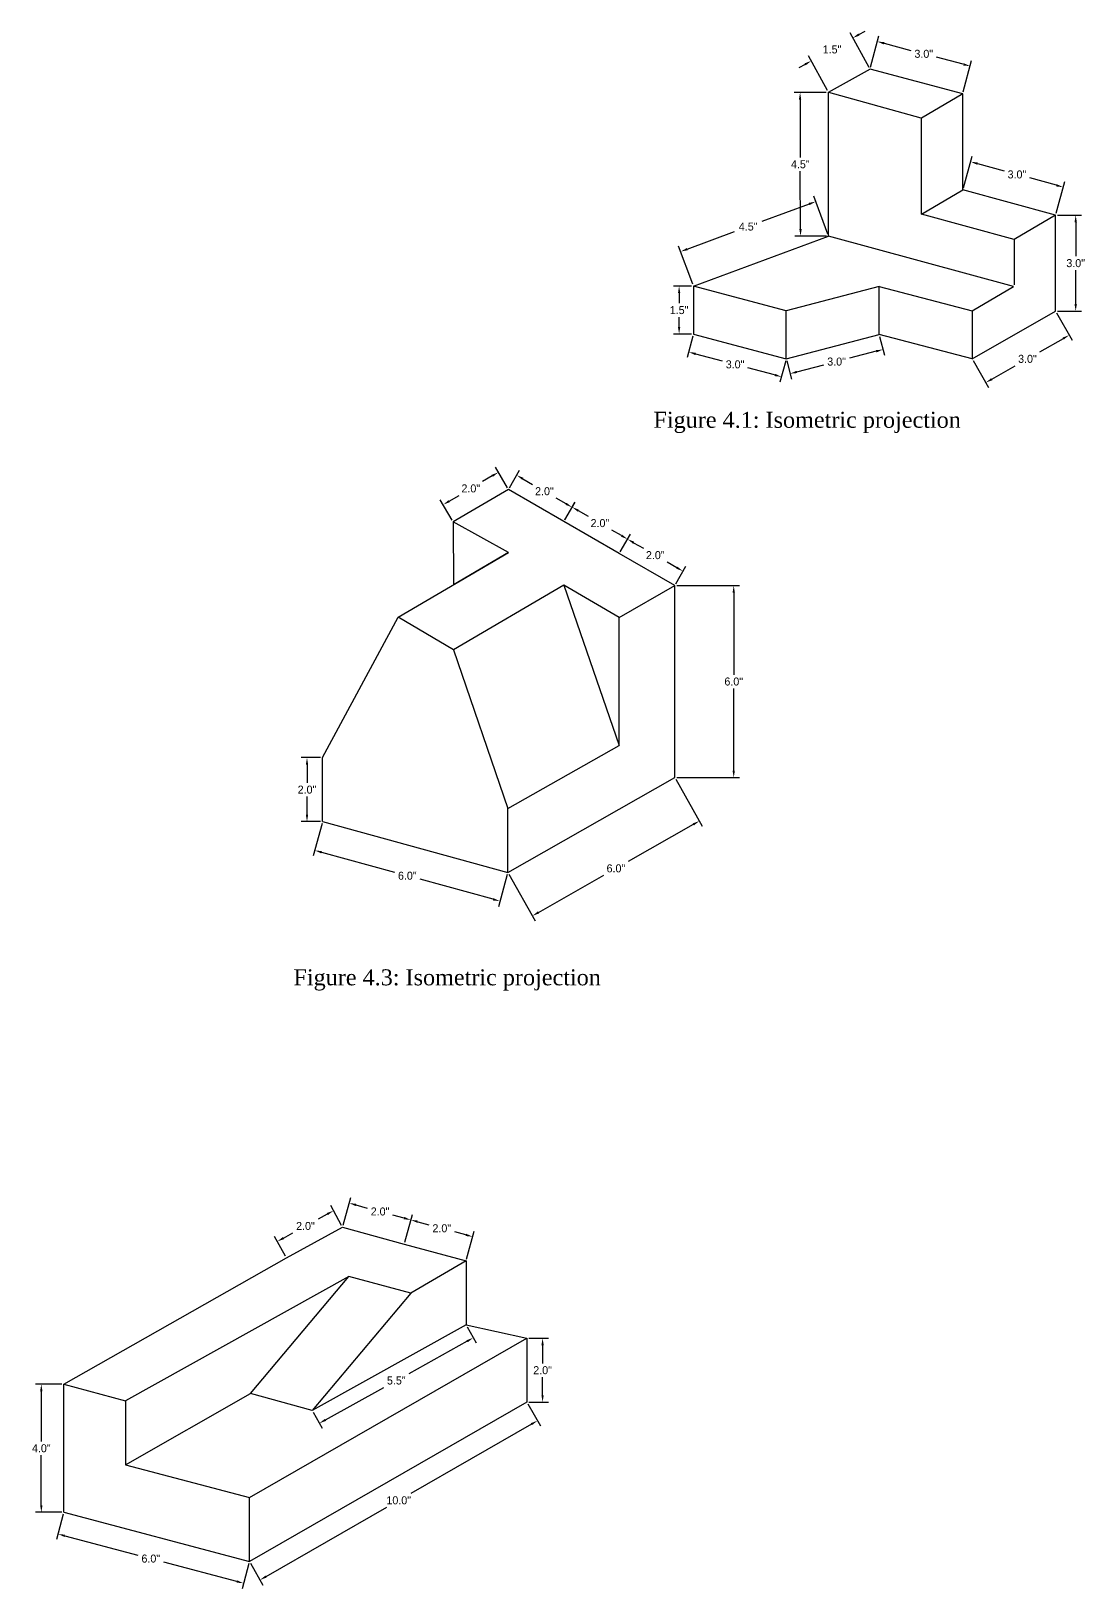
# Model space of a CAD drawing. Header units: inches. Extents: x -57 to 332, y -74 to 80.
# Drawn here: x -52.67 to -19.71, y -0.84 to 47.84 of the extents above; entities that cross this region are included whole.
import ezdxf

# ---------------------------------------------------------------- set-up
doc = ezdxf.new("R2010")
doc.units = ezdxf.units.IN
doc.header["$MEASUREMENT"] = 0
doc.dimstyles.get("Standard").update_dxf_attribs({"dimtxt": 0.25, "dimasz": 0.22, "dimexe": 0.18, "dimexo": 0.0625, "dimgap": 0.09, "dimtad": 0, "dimtih": 1, "dimtoh": 1, "dimdec": 1, "dimzin": 0, "dimdsep": 46, "dimlunit": 3, "dimtxsty": 'Standard', "dimcen": 0.9, "dimadec": 0, "dimazin": 0, "dimtfac": 1, "dimtdec": 1, "dimtofl": 0, "dimtmove": 0, "dimatfit": 3, "dimfxl": 1, "dimtolj": 1, "dimtzin": 0, "dimarcsym": 0})

# ---------------------------------------------------------------- blocks, each defined once
blk = doc.blocks.new('*D1')
at = {"color": 0, "lineweight": -2}
for p, q in [((-26.438, 46.709), (-26.18, 47.685)), ((-26.013, 47.455), (-25.178, 47.234)), ((-23.539, 46.799), (-24.373, 47.021)), ((-23.539, 45.94), (-23.28, 46.917))]:
    blk.add_line(p, q, dxfattribs=at)
at = {"color": 0}
for points in [[(-26.004, 47.491), (-26.022, 47.42), (-26.226, 47.511)], [(-23.529, 46.835), (-23.548, 46.764), (-23.326, 46.743)]]:
    blk.add_solid(points, dxfattribs=at)
at = {"layer": 'Defpoints', "color": 0}
for p in [(-23.326, 46.743), (-26.454, 46.648), (-23.555, 45.88)]:
    blk.add_point(p, dxfattribs=at)
at = {"color": 0, "insert": (-24.776, 47.127), "char_height": 0.25, "attachment_point": 5}
blk.add_mtext('\\A1;3.0"', dxfattribs=at)
blk = doc.blocks.new('*D2')
at = {"color": 0, "lineweight": -2}
for p, q in [((-26.485, 46.703), (-27.08, 47.78)), ((-26.801, 47.729), (-26.608, 47.836)), ((-28.484, 46.798), (-28.676, 46.692)), ((-27.783, 45.985), (-28.378, 47.062))]:
    blk.add_line(p, q, dxfattribs=at)
at = {"color": 0}
for points in [[(-26.819, 47.761), (-26.783, 47.697), (-26.993, 47.623)], [(-28.501, 46.83), (-28.466, 46.766), (-28.291, 46.905)]]:
    blk.add_solid(points, dxfattribs=at)
at = {"layer": 'Defpoints', "color": 0}
for p in [(-26.993, 47.623), (-26.454, 46.648), (-27.752, 45.931)]:
    blk.add_point(p, dxfattribs=at)
at = {"color": 0, "insert": (-27.642, 47.264), "char_height": 0.25, "attachment_point": 5}
blk.add_mtext('\\A1;1.5"', dxfattribs=at)
blk = doc.blocks.new('*D3')
at = {"color": 0, "lineweight": -2}
for p, q in [((-27.83, 45.922), (-28.821, 45.919)), ((-28.64, 45.7), (-28.634, 43.889)), ((-28.627, 41.648), (-28.633, 43.459)), ((-27.815, 41.43), (-28.806, 41.427))]:
    blk.add_line(p, q, dxfattribs=at)
at = {"color": 0}
for points in [[(-28.604, 45.7), (-28.677, 45.699), (-28.641, 45.92)], [(-28.59, 41.648), (-28.664, 41.648), (-28.626, 41.428)]]:
    blk.add_solid(points, dxfattribs=at)
at = {"layer": 'Defpoints', "color": 0}
for p in [(-27.767, 45.922), (-28.626, 41.428), (-27.752, 41.431)]:
    blk.add_point(p, dxfattribs=at)
at = {"color": 0, "insert": (-28.634, 43.674), "char_height": 0.25, "attachment_point": 5}
blk.add_mtext('\\A1;4.5"', dxfattribs=at)
blk = doc.blocks.new('*D4')
at = {"color": 0, "lineweight": -2}
for p, q in [((-23.534, 42.94), (-23.262, 43.929)), ((-23.098, 43.697), (-22.266, 43.468)), ((-20.63, 43.018), (-21.461, 43.247)), ((-20.642, 42.145), (-20.37, 43.133))]:
    blk.add_line(p, q, dxfattribs=at)
at = {"color": 0}
for points in [[(-23.088, 43.732), (-23.108, 43.661), (-23.31, 43.755)], [(-20.62, 43.053), (-20.639, 42.983), (-20.417, 42.96)]]:
    blk.add_solid(points, dxfattribs=at)
at = {"layer": 'Defpoints', "color": 0}
for p in [(-23.551, 42.88), (-20.417, 42.96), (-20.658, 42.085)]:
    blk.add_point(p, dxfattribs=at)
at = {"color": 0, "insert": (-21.864, 43.357), "char_height": 0.25, "attachment_point": 5}
blk.add_mtext('\\A1;3.0"', dxfattribs=at)
blk = doc.blocks.new('*D5')
at = {"color": 0, "lineweight": -2}
for p, q in [((-28.358, 42.434), (-29.839, 41.886)), ((-27.774, 41.489), (-28.214, 42.679)), ((-32.166, 41.024), (-30.685, 41.572)), ((-31.994, 39.927), (-32.435, 41.116))]:
    blk.add_line(p, q, dxfattribs=at)
at = {"color": 0}
for points in [[(-28.371, 42.468), (-28.346, 42.399), (-28.152, 42.51)], [(-32.178, 41.058), (-32.153, 40.99), (-32.372, 40.948)]]:
    blk.add_solid(points, dxfattribs=at)
at = {"layer": 'Defpoints', "color": 0}
for p in [(-28.152, 42.51), (-27.752, 41.431), (-31.972, 39.868)]:
    blk.add_point(p, dxfattribs=at)
at = {"color": 0, "insert": (-30.262, 41.729), "char_height": 0.25, "attachment_point": 5}
blk.add_mtext('\\A1;4.5"', dxfattribs=at)
blk = doc.blocks.new('*D6')
at = {"color": 0, "lineweight": -2}
for p, q in [((-32.035, 39.868), (-32.601, 39.868)), ((-32.421, 39.648), (-32.421, 39.333)), ((-32.421, 38.588), (-32.421, 38.903)), ((-32.035, 38.368), (-32.601, 38.368))]:
    blk.add_line(p, q, dxfattribs=at)
at = {"color": 0}
for points in [[(-32.457, 39.648), (-32.384, 39.648), (-32.421, 39.868)], [(-32.457, 38.588), (-32.384, 38.588), (-32.421, 38.368)]]:
    blk.add_solid(points, dxfattribs=at)
at = {"layer": 'Defpoints', "color": 0}
for p in [(-31.972, 39.868), (-32.421, 38.368), (-31.972, 38.368)]:
    blk.add_point(p, dxfattribs=at)
at = {"color": 0, "insert": (-32.421, 39.118), "char_height": 0.25, "attachment_point": 5}
blk.add_mtext('\\A1;1.5"', dxfattribs=at)
blk = doc.blocks.new('*D7')
at = {"color": 0, "lineweight": -2}
for p, q in [((-31.988, 38.308), (-32.168, 37.633)), ((-31.909, 37.751), (-31.074, 37.529)), ((-29.089, 37.537), (-29.269, 36.862)), ((-29.435, 37.093), (-30.269, 37.315))]:
    blk.add_line(p, q, dxfattribs=at)
at = {"color": 0}
for points in [[(-31.899, 37.786), (-31.918, 37.715), (-32.121, 37.807)], [(-29.425, 37.128), (-29.444, 37.057), (-29.222, 37.036)]]:
    blk.add_solid(points, dxfattribs=at)
at = {"layer": 'Defpoints', "color": 0}
for p in [(-31.972, 38.368), (-29.073, 37.597), (-29.222, 37.036)]:
    blk.add_point(p, dxfattribs=at)
at = {"color": 0, "insert": (-30.672, 37.422), "char_height": 0.25, "attachment_point": 5}
blk.add_mtext('\\A1;3.0"', dxfattribs=at)
blk = doc.blocks.new('*D8')
at = {"color": 0, "lineweight": -2}
for p, q in [((-26.154, 38.293), (-26.003, 37.713)), ((-29.057, 37.537), (-28.906, 36.957)), ((-26.262, 37.832), (-27.098, 37.614)), ((-28.739, 37.187), (-27.903, 37.404))]:
    blk.add_line(p, q, dxfattribs=at)
at = {"color": 0}
for points in [[(-26.271, 37.867), (-26.252, 37.796), (-26.049, 37.887)], [(-28.748, 37.222), (-28.73, 37.151), (-28.952, 37.131)]]:
    blk.add_solid(points, dxfattribs=at)
at = {"layer": 'Defpoints', "color": 0}
for p in [(-26.17, 38.353), (-29.073, 37.597), (-26.049, 37.887)]:
    blk.add_point(p, dxfattribs=at)
at = {"color": 0, "insert": (-27.5, 37.509), "char_height": 0.25, "attachment_point": 5}
blk.add_mtext('\\A1;3.0"', dxfattribs=at)
blk = doc.blocks.new('*D9')
at = {"color": 0, "lineweight": -2}
for p, q in [((-20.627, 39.03), (-20.143, 38.179)), ((-20.423, 38.226), (-21.158, 37.809)), ((-23.235, 37.547), (-22.75, 36.695)), ((-22.648, 36.961), (-21.914, 37.379))]:
    blk.add_line(p, q, dxfattribs=at)
at = {"color": 0}
for points in [[(-20.441, 38.258), (-20.405, 38.195), (-20.232, 38.335)], [(-22.666, 36.993), (-22.63, 36.929), (-22.839, 36.852)]]:
    blk.add_solid(points, dxfattribs=at)
at = {"layer": 'Defpoints', "color": 0}
for p in [(-20.658, 39.085), (-20.232, 38.335), (-23.266, 37.601)]:
    blk.add_point(p, dxfattribs=at)
at = {"color": 0, "insert": (-21.536, 37.594), "char_height": 0.25, "attachment_point": 5}
blk.add_mtext('\\A1;3.0"', dxfattribs=at)
blk = doc.blocks.new('*D10')
at = {"color": 0, "lineweight": -2}
for p, q in [((-20.596, 42.085), (-19.848, 42.085)), ((-20.028, 41.865), (-20.028, 40.8)), ((-20.028, 39.305), (-20.028, 40.37)), ((-20.596, 39.085), (-19.848, 39.085))]:
    blk.add_line(p, q, dxfattribs=at)
at = {"color": 0}
for points in [[(-20.065, 41.865), (-19.991, 41.865), (-20.028, 42.085)], [(-20.065, 39.305), (-19.991, 39.305), (-20.028, 39.085)]]:
    blk.add_solid(points, dxfattribs=at)
at = {"layer": 'Defpoints', "color": 0}
for p in [(-20.658, 42.085), (-20.658, 39.085), (-20.028, 39.085)]:
    blk.add_point(p, dxfattribs=at)
at = {"color": 0, "insert": (-20.028, 40.585), "char_height": 0.25, "attachment_point": 5}
blk.add_mtext('\\A1;3.0"', dxfattribs=at)
blk = doc.blocks.new('*D18')
at = {"color": 0, "lineweight": -2}
for p, q in [((-43.578, 23.073), (-43.856, 22.061)), ((-43.596, 22.177), (-41.317, 21.552)), ((-37.792, 21.486), (-38.069, 20.475)), ((-38.234, 20.707), (-40.512, 21.331))]:
    blk.add_line(p, q, dxfattribs=at)
at = {"color": 0}
for points in [[(-43.586, 22.212), (-43.606, 22.142), (-43.808, 22.235)], [(-38.224, 20.742), (-38.243, 20.671), (-38.022, 20.649)]]:
    blk.add_solid(points, dxfattribs=at)
at = {"layer": 'Defpoints', "color": 0}
for p in [(-43.562, 23.133), (-37.775, 21.547), (-38.022, 20.649)]:
    blk.add_point(p, dxfattribs=at)
at = {"color": 0, "insert": (-40.915, 21.442), "char_height": 0.25, "attachment_point": 5}
blk.add_mtext('\\A1;6.0"', dxfattribs=at)
blk = doc.blocks.new('*D19')
at = {"color": 0, "lineweight": -2}
for p, q in [((-32.528, 24.457), (-31.699, 22.997)), ((-31.979, 23.045), (-34.018, 21.887)), ((-37.744, 21.492), (-36.915, 20.033)), ((-36.813, 20.298), (-34.774, 21.457))]:
    blk.add_line(p, q, dxfattribs=at)
at = {"color": 0}
for points in [[(-31.997, 23.077), (-31.961, 23.013), (-31.788, 23.154)], [(-36.831, 20.33), (-36.795, 20.266), (-37.004, 20.19)]]:
    blk.add_solid(points, dxfattribs=at)
at = {"layer": 'Defpoints', "color": 0}
for p in [(-32.559, 24.511), (-31.788, 23.154), (-37.775, 21.547)]:
    blk.add_point(p, dxfattribs=at)
at = {"color": 0, "insert": (-34.396, 21.672), "char_height": 0.25, "attachment_point": 5}
blk.add_mtext('\\A1;6.0"', dxfattribs=at)
blk = doc.blocks.new('*D20')
at = {"color": 0, "lineweight": -2}
for p, q in [((-34.259, 31.566), (-33.941, 32.116)), ((-33.841, 31.85), (-33.538, 31.675)), ((-32.49, 31.069), (-32.793, 31.245)), ((-32.527, 30.565), (-32.21, 31.115))]:
    blk.add_line(p, q, dxfattribs=at)
at = {"color": 0}
for points in [[(-33.823, 31.882), (-33.859, 31.818), (-34.031, 31.96)], [(-32.472, 31.101), (-32.509, 31.038), (-32.3, 30.959)]]:
    blk.add_solid(points, dxfattribs=at)
at = {"layer": 'Defpoints', "color": 0}
for p in [(-34.29, 31.511), (-32.3, 30.959), (-32.559, 30.511)]:
    blk.add_point(p, dxfattribs=at)
at = {"color": 0, "insert": (-33.166, 31.46), "char_height": 0.25, "attachment_point": 5}
blk.add_mtext('\\A1;2.0"', dxfattribs=at)
blk = doc.blocks.new('*D21')
at = {"color": 0, "lineweight": -2}
for p, q in [((-37.722, 33.568), (-37.405, 34.114)), ((-37.305, 33.848), (-37.001, 33.673)), ((-35.955, 33.067), (-36.259, 33.243)), ((-35.991, 32.566), (-35.675, 33.112))]:
    blk.add_line(p, q, dxfattribs=at)
at = {"color": 0}
for points in [[(-37.287, 33.88), (-37.324, 33.817), (-37.496, 33.959)], [(-35.937, 33.098), (-35.974, 33.035), (-35.765, 32.956)]]:
    blk.add_solid(points, dxfattribs=at)
at = {"layer": 'Defpoints', "color": 0}
for p in [(-37.753, 33.514), (-35.765, 32.956), (-36.022, 32.512)]:
    blk.add_point(p, dxfattribs=at)
at = {"color": 0, "insert": (-36.63, 33.458), "char_height": 0.25, "attachment_point": 5}
blk.add_mtext('\\A1;2.0"', dxfattribs=at)
blk = doc.blocks.new('*D22')
at = {"color": 0, "lineweight": -2}
for p, q in [((-35.991, 32.566), (-35.671, 33.118)), ((-35.571, 32.852), (-35.268, 32.676)), ((-34.221, 32.07), (-34.525, 32.246)), ((-34.26, 31.564), (-33.941, 32.116))]:
    blk.add_line(p, q, dxfattribs=at)
at = {"color": 0}
for points in [[(-35.553, 32.883), (-35.59, 32.82), (-35.762, 32.962)], [(-34.203, 32.102), (-34.24, 32.038), (-34.031, 31.96)]]:
    blk.add_solid(points, dxfattribs=at)
at = {"layer": 'Defpoints', "color": 0}
for p in [(-36.022, 32.512), (-34.031, 31.96), (-34.292, 31.51)]:
    blk.add_point(p, dxfattribs=at)
at = {"color": 0, "insert": (-34.896, 32.461), "char_height": 0.25, "attachment_point": 5}
blk.add_mtext('\\A1;2.0"', dxfattribs=at)
blk = doc.blocks.new('*D23')
at = {"color": 0, "lineweight": -2}
for p, q in [((-43.624, 25.133), (-44.229, 25.133)), ((-44.049, 24.913), (-44.049, 24.348)), ((-44.049, 23.353), (-44.049, 23.918)), ((-43.624, 23.133), (-44.229, 23.133))]:
    blk.add_line(p, q, dxfattribs=at)
at = {"color": 0}
for points in [[(-44.086, 24.913), (-44.013, 24.913), (-44.049, 25.133)], [(-44.086, 23.353), (-44.013, 23.353), (-44.049, 23.133)]]:
    blk.add_solid(points, dxfattribs=at)
at = {"layer": 'Defpoints', "color": 0}
for p in [(-43.562, 25.133), (-44.049, 23.133), (-43.562, 23.133)]:
    blk.add_point(p, dxfattribs=at)
at = {"color": 0, "insert": (-44.049, 24.133), "char_height": 0.25, "attachment_point": 5}
blk.add_mtext('\\A1;2.0"', dxfattribs=at)
blk = doc.blocks.new('*D24')
at = {"color": 0, "lineweight": -2}
for p, q in [((-32.496, 30.511), (-30.534, 30.511)), ((-30.714, 30.291), (-30.714, 27.726)), ((-30.714, 24.731), (-30.714, 27.296)), ((-32.496, 24.511), (-30.534, 24.511))]:
    blk.add_line(p, q, dxfattribs=at)
at = {"color": 0}
for points in [[(-30.751, 30.291), (-30.678, 30.291), (-30.714, 30.511)], [(-30.751, 24.731), (-30.678, 24.731), (-30.714, 24.511)]]:
    blk.add_solid(points, dxfattribs=at)
at = {"layer": 'Defpoints', "color": 0}
for p in [(-32.559, 30.511), (-32.559, 24.511), (-30.714, 24.511)]:
    blk.add_point(p, dxfattribs=at)
at = {"color": 0, "insert": (-30.714, 27.511), "char_height": 0.25, "attachment_point": 5}
blk.add_mtext('\\A1;6.0"', dxfattribs=at)
blk = doc.blocks.new('*D25')
at = {"color": 0, "lineweight": -2}
for p, q in [((-37.785, 33.568), (-38.159, 34.206)), ((-38.258, 33.94), (-38.564, 33.76)), ((-39.509, 32.556), (-39.884, 33.194)), ((-39.603, 33.15), (-39.297, 33.33))]:
    blk.add_line(p, q, dxfattribs=at)
at = {"color": 0}
for points in [[(-38.276, 33.971), (-38.239, 33.908), (-38.068, 34.051)], [(-39.622, 33.182), (-39.585, 33.118), (-39.793, 33.039)]]:
    blk.add_solid(points, dxfattribs=at)
at = {"layer": 'Defpoints', "color": 0}
for p in [(-38.068, 34.051), (-37.753, 33.514), (-39.478, 32.502)]:
    blk.add_point(p, dxfattribs=at)
at = {"color": 0, "insert": (-38.931, 33.545), "char_height": 0.25, "attachment_point": 5}
blk.add_mtext('\\A1;2.0"', dxfattribs=at)
blk = doc.blocks.new('*D26')
at = {"color": 0, "lineweight": -2}
for p, q in [((-42.921, 10.519), (-42.684, 11.386)), ((-42.519, 11.155), (-42.17, 11.059)), ((-41.015, 10.744), (-41.365, 10.84)), ((-40.992, 9.993), (-40.755, 10.86))]:
    blk.add_line(p, q, dxfattribs=at)
at = {"color": 0}
for points in [[(-42.51, 11.19), (-42.529, 11.12), (-42.732, 11.213)], [(-41.005, 10.78), (-41.024, 10.709), (-40.802, 10.686)]]:
    blk.add_solid(points, dxfattribs=at)
at = {"layer": 'Defpoints', "color": 0}
for p in [(-42.937, 10.459), (-40.802, 10.686), (-41.008, 9.932)]:
    blk.add_point(p, dxfattribs=at)
at = {"color": 0, "insert": (-41.767, 10.95), "char_height": 0.25, "attachment_point": 5}
blk.add_mtext('\\A1;2.0"', dxfattribs=at)
blk = doc.blocks.new('*D27')
at = {"color": 0, "lineweight": -2}
for p, q in [((-40.992, 9.993), (-40.754, 10.862)), ((-40.589, 10.631), (-40.239, 10.535)), ((-39.084, 10.22), (-39.434, 10.315)), ((-39.062, 9.466), (-38.825, 10.336))]:
    blk.add_line(p, q, dxfattribs=at)
at = {"color": 0}
for points in [[(-40.58, 10.666), (-40.599, 10.595), (-40.802, 10.689)], [(-39.075, 10.255), (-39.094, 10.184), (-38.872, 10.162)]]:
    blk.add_solid(points, dxfattribs=at)
at = {"layer": 'Defpoints', "color": 0}
for p in [(-41.008, 9.932), (-38.872, 10.162), (-39.079, 9.406)]:
    blk.add_point(p, dxfattribs=at)
at = {"color": 0, "insert": (-39.837, 10.425), "char_height": 0.25, "attachment_point": 5}
blk.add_mtext('\\A1;2.0"', dxfattribs=at)
blk = doc.blocks.new('*D28')
at = {"color": 0, "lineweight": -2}
for p, q in [((-37.116, 6.99), (-36.507, 6.99)), ((-36.687, 6.77), (-36.687, 6.205)), ((-36.687, 5.21), (-36.687, 5.775)), ((-37.116, 4.99), (-36.507, 4.99))]:
    blk.add_line(p, q, dxfattribs=at)
at = {"color": 0}
for points in [[(-36.724, 6.77), (-36.651, 6.77), (-36.687, 6.99)], [(-36.724, 5.21), (-36.651, 5.21), (-36.687, 4.99)]]:
    blk.add_solid(points, dxfattribs=at)
at = {"layer": 'Defpoints', "color": 0}
for p in [(-37.178, 6.99), (-37.178, 4.99), (-36.687, 4.99)]:
    blk.add_point(p, dxfattribs=at)
at = {"color": 0, "insert": (-36.687, 5.99), "char_height": 0.25, "attachment_point": 5}
blk.add_mtext('\\A1;2.0"', dxfattribs=at)
blk = doc.blocks.new('*D29')
at = {"color": 0, "lineweight": -2}
for p, q in [((-39.048, 7.351), (-38.768, 6.846)), ((-39.047, 6.896), (-40.872, 5.883)), ((-43.471, 4.44), (-41.646, 5.453)), ((-43.856, 4.681), (-43.576, 4.175))]:
    blk.add_line(p, q, dxfattribs=at)
at = {"color": 0}
for points in [[(-39.065, 6.928), (-39.03, 6.864), (-38.855, 7.003)], [(-43.489, 4.472), (-43.453, 4.408), (-43.663, 4.333)]]:
    blk.add_solid(points, dxfattribs=at)
at = {"layer": 'Defpoints', "color": 0}
for p in [(-39.079, 7.406), (-38.855, 7.003), (-43.887, 4.735)]:
    blk.add_point(p, dxfattribs=at)
at = {"color": 0, "insert": (-41.259, 5.668), "char_height": 0.25, "attachment_point": 5}
blk.add_mtext('\\A1;5.5"', dxfattribs=at)
blk = doc.blocks.new('*D31')
at = {"color": 0, "lineweight": -2}
for p, q in [((-37.147, 4.936), (-36.757, 4.257)), ((-37.038, 4.303), (-40.809, 2.139)), ((-45.329, -0.456), (-41.558, 1.709)), ((-45.82, -0.042), (-45.43, -0.721))]:
    blk.add_line(p, q, dxfattribs=at)
at = {"color": 0}
for points in [[(-37.056, 4.335), (-37.02, 4.272), (-36.847, 4.413)], [(-45.347, -0.424), (-45.311, -0.488), (-45.52, -0.565)]]:
    blk.add_solid(points, dxfattribs=at)
at = {"layer": 'Defpoints', "color": 0}
for p in [(-37.178, 4.99), (-36.847, 4.413), (-45.851, 0.012)]:
    blk.add_point(p, dxfattribs=at)
at = {"color": 0, "insert": (-41.183, 1.924), "char_height": 0.25, "attachment_point": 5}
blk.add_mtext('\\A1;10.0"', dxfattribs=at)
blk = doc.blocks.new('*D32')
at = {"color": 0, "lineweight": -2}
for p, q in [((-51.666, 1.491), (-51.877, 0.698)), ((-51.618, 0.816), (-49.333, 0.21)), ((-46.244, -0.611), (-48.528, -0.004)), ((-45.867, -0.049), (-46.077, -0.841))]:
    blk.add_line(p, q, dxfattribs=at)
at = {"color": 0}
for points in [[(-51.608, 0.851), (-51.627, 0.781), (-51.83, 0.872)], [(-46.234, -0.575), (-46.253, -0.646), (-46.031, -0.667)]]:
    blk.add_solid(points, dxfattribs=at)
at = {"layer": 'Defpoints', "color": 0}
for p in [(-51.65, 1.551), (-45.851, 0.012), (-46.031, -0.667)]:
    blk.add_point(p, dxfattribs=at)
at = {"color": 0, "insert": (-48.931, 0.103), "char_height": 0.25, "attachment_point": 5}
blk.add_mtext('\\A1;6.0"', dxfattribs=at)
blk = doc.blocks.new('*D33')
at = {"color": 0, "lineweight": -2}
for p, q in [((-51.713, 5.551), (-52.532, 5.551)), ((-52.352, 5.331), (-52.352, 3.766)), ((-52.352, 1.771), (-52.352, 3.336)), ((-51.713, 1.551), (-52.532, 1.551))]:
    blk.add_line(p, q, dxfattribs=at)
at = {"color": 0}
for points in [[(-52.389, 5.331), (-52.315, 5.331), (-52.352, 5.551)], [(-52.389, 1.771), (-52.315, 1.771), (-52.352, 1.551)]]:
    blk.add_solid(points, dxfattribs=at)
at = {"layer": 'Defpoints', "color": 0}
for p in [(-52.352, 5.551), (-51.65, 5.551), (-51.65, 1.551)]:
    blk.add_point(p, dxfattribs=at)
at = {"color": 0, "insert": (-52.352, 3.551), "char_height": 0.25, "attachment_point": 5}
blk.add_mtext('\\A1;4.0"', dxfattribs=at)
blk = doc.blocks.new('*D34')
at = {"color": 0, "lineweight": -2}
for p, q in [((-43.414, 10.871), (-43.705, 10.711)), ((-42.968, 10.514), (-43.307, 11.134)), ((-44.782, 10.121), (-44.491, 10.281)), ((-44.722, 9.553), (-45.062, 10.174))]:
    blk.add_line(p, q, dxfattribs=at)
at = {"color": 0}
for points in [[(-43.431, 10.903), (-43.396, 10.839), (-43.221, 10.976)], [(-44.8, 10.154), (-44.764, 10.089), (-44.975, 10.016)]]:
    blk.add_solid(points, dxfattribs=at)
at = {"layer": 'Defpoints', "color": 0}
for p in [(-43.221, 10.976), (-42.937, 10.459), (-44.692, 9.498)]:
    blk.add_point(p, dxfattribs=at)
at = {"color": 0, "insert": (-44.098, 10.496), "char_height": 0.25, "attachment_point": 5}
blk.add_mtext('\\A1;2.0"', dxfattribs=at)

msp = doc.modelspace()

# ---------------------------------------------------------------- linework, layer by layer
for p, q in [((-26.454, 46.648), (-27.767, 45.922)), ((-23.555, 45.88), (-26.454, 46.648)), ((-27.752, 41.431), (-27.752, 45.931)), ((-27.752, 45.931), (-24.863, 45.125)), ((-23.551, 45.88), (-24.844, 45.12)), ((-23.551, 42.88), (-23.551, 45.88)), ((-24.845, 42.12), (-24.845, 45.12)), ((-24.845, 42.12), (-23.551, 42.88)), ((-20.658, 42.085), (-23.551, 42.88)), ((-21.952, 41.325), (-24.845, 42.12)), ((-20.658, 42.085), (-21.952, 41.325)), ((-20.658, 39.085), (-20.658, 42.085)), ((-31.972, 39.868), (-27.752, 41.431)), ((-21.968, 39.853), (-27.752, 41.431)), ((-21.952, 41.325), (-21.952, 39.912)), ((-31.972, 39.868), (-31.972, 38.368)), ((-29.073, 39.097), (-31.972, 39.868)), ((-26.17, 39.853), (-29.073, 39.097)), ((-26.17, 38.353), (-26.17, 39.853)), ((-26.17, 39.853), (-23.266, 39.101)), ((-23.266, 39.101), (-21.968, 39.853)), ((-29.073, 37.597), (-29.073, 39.097)), ((-23.266, 39.101), (-23.266, 37.601)), ((-23.266, 37.601), (-20.658, 39.085)), ((-31.972, 38.368), (-29.073, 37.597)), ((-29.073, 37.597), (-26.17, 38.353)), ((-23.266, 37.601), (-26.17, 38.353)), ((-37.753, 33.514), (-39.478, 32.502)), ((-36.022, 32.512), (-37.753, 33.514)), ((-37.75, 31.548), (-39.478, 32.502)), ((-39.478, 32.502), (-39.473, 30.533)), ((-34.29, 31.511), (-36.022, 32.512)), ((-41.197, 29.518), (-37.75, 31.548)), ((-37.75, 31.548), (-39.473, 30.533)), ((-32.559, 30.511), (-34.29, 31.511)), ((-36.02, 30.526), (-39.472, 28.505)), ((-34.294, 29.517), (-36.02, 30.526)), ((-36.02, 30.526), (-34.294, 25.517)), ((-34.294, 29.517), (-32.559, 30.511)), ((-32.559, 24.511), (-32.559, 30.511)), ((-43.562, 25.133), (-41.197, 29.518)), ((-39.472, 28.505), (-41.197, 29.518)), ((-34.294, 25.517), (-34.294, 29.517)), ((-39.472, 28.505), (-37.775, 23.547)), ((-37.775, 23.547), (-34.294, 25.517)), ((-43.562, 23.133), (-43.562, 25.133)), ((-37.775, 21.547), (-32.559, 24.511)), ((-37.775, 21.547), (-37.775, 23.547)), ((-43.562, 23.133), (-37.775, 21.547)), ((-44.692, 9.498), (-42.937, 10.459)), ((-42.937, 10.459), (-41.008, 9.932)), ((-41.008, 9.932), (-39.079, 9.406)), ((-51.65, 5.551), (-44.692, 9.498)), ((-39.079, 9.406), (-40.809, 8.402)), ((-39.079, 9.406), (-39.079, 7.406)), ((-42.741, 8.919), (-49.718, 5.033)), ((-45.816, 5.264), (-42.741, 8.919)), ((-40.809, 8.402), (-42.741, 8.919)), ((-40.809, 8.402), (-43.887, 4.735)), ((-39.079, 7.406), (-43.887, 4.735)), ((-39.079, 7.406), (-37.178, 6.99)), ((-45.851, 2.012), (-37.178, 6.99)), ((-37.178, 6.99), (-37.178, 4.99)), ((-51.65, 1.551), (-51.65, 5.551)), ((-51.65, 5.551), (-49.718, 5.033)), ((-49.718, 3.033), (-45.816, 5.264)), ((-49.718, 5.033), (-49.718, 3.033)), ((-37.178, 4.99), (-45.851, 0.012)), ((-43.887, 4.735), (-45.816, 5.264)), ((-49.718, 3.033), (-45.851, 2.012)), ((-45.851, 0.012), (-45.851, 2.012)), ((-51.65, 1.551), (-45.851, 0.012))]:
    msp.add_line(p, q)

# ---------------------------------------------------------------- texts
at = {"char_height": 0.5, "width": 13.78245, "attachment_point": 1}
for s, insert in [(' {\\fTimesNewRomanPSMT|b0|i0|c0|p32;Figure 4.1: Isometric projection}', (-33.408, 35.941)), (' {\\fTimesNewRomanPSMT|b0|i0|c0|p32;Figure 4.3: Isometric projection}', (-44.658, 18.519))]:
    msp.add_mtext(s, dxfattribs=dict(at, insert=insert))

# ---------------------------------------------------------------- dimensions: what is measured, and where the dimension line sits
for p1, p2, distance, picture, middle in [((-27.752, 45.931), (-26.454, 46.648), 1.113, '*D2', (-27.642, 47.264)), ((-26.454, 46.648), (-23.555, 45.88), 0.893, '*D1', (-24.776, 47.127)), ((-27.767, 45.922), (-27.752, 41.431), -0.874, '*D3', (-28.634, 43.674)), ((-23.551, 42.88), (-20.658, 42.085), 0.907, '*D4', (-21.864, 43.357)), ((-31.972, 39.868), (-27.752, 41.431), 1.151, '*D5', (-30.262, 41.729)), ((-20.658, 42.085), (-20.658, 39.085), 0.63, '*D10', (-20.028, 40.585)), ((-31.972, 39.868), (-31.972, 38.368), -0.448, '*D6', (-32.421, 39.118)), ((-23.266, 37.601), (-20.658, 39.085), -0.862, '*D9', (-21.536, 37.594)), ((-31.972, 38.368), (-29.073, 37.597), -0.58, '*D7', (-30.672, 37.422)), ((-29.073, 37.597), (-26.17, 38.353), -0.481, '*D8', (-27.5, 37.509)), ((-39.478, 32.502), (-37.753, 33.514), 0.623, '*D25', (-38.931, 33.545)), ((-37.753, 33.514), (-36.022, 32.512), 0.514, '*D21', (-36.63, 33.458)), ((-36.022, 32.512), (-34.292, 31.51), 0.52, '*D22', (-34.896, 32.461)), ((-34.29, 31.511), (-32.559, 30.511), 0.518, '*D20', (-33.166, 31.46)), ((-32.559, 30.511), (-32.559, 24.511), 1.844, '*D24', (-30.714, 27.511)), ((-43.562, 25.133), (-43.562, 23.133), -0.487, '*D23', (-44.049, 24.133)), ((-37.775, 21.547), (-32.559, 24.511), -1.561, '*D19', (-34.396, 21.672)), ((-43.562, 23.133), (-37.775, 21.547), -0.931, '*D18', (-40.915, 21.442)), ((-42.937, 10.459), (-41.008, 9.932), 0.782, '*D26', (-41.767, 10.95)), ((-44.692, 9.498), (-42.937, 10.459), 0.59, '*D34', (-44.098, 10.496)), ((-41.008, 9.932), (-39.079, 9.406), 0.784, '*D27', (-39.837, 10.425)), ((-43.887, 4.735), (-39.079, 7.406), -0.46, '*D29', (-41.259, 5.668)), ((-37.178, 6.99), (-37.178, 4.99), 0.491, '*D28', (-36.687, 5.99)), ((-51.65, 1.551), (-51.65, 5.551), 0.702, '*D33', (-52.352, 3.551)), ((-45.851, 0.012), (-37.178, 4.99), -0.665, '*D31', (-41.183, 1.924)), ((-51.65, 1.551), (-45.851, 0.012), -0.702, '*D32', (-48.931, 0.103))]:
    dim = msp.add_aligned_dim(p1=p1, p2=p2, distance=distance, dimstyle='Standard')
    dim.commit()
    dim.dimension.update_dxf_attribs({"geometry": picture, "text_midpoint": middle})

doc.saveas('drawing.dxf')
